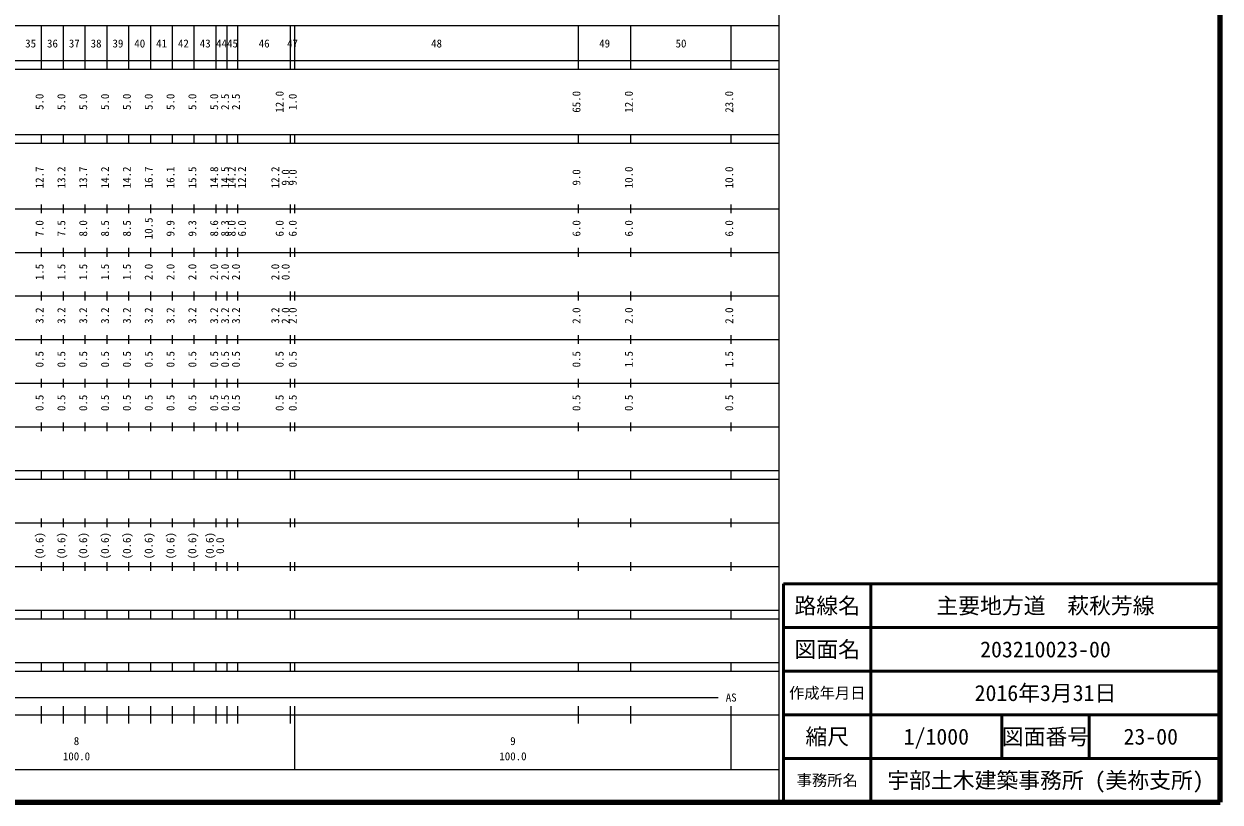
# Model space of a CAD drawing. Units: millimetres on the paper, enlarged 1000 times. Extents: x 40000 to 680000, y 20000 to 380000.
# Drawn here: x 405963 to 680000, y 20000 to 198357 of the extents above; entities that cross this region are included whole.
import ezdxf
from ezdxf.enums import TextEntityAlignment as Align

# ---------------------------------------------------------------- set-up
doc = ezdxf.new("R2010")
doc.units = ezdxf.units.MM
doc.header["$LTSCALE"] = 1000
for name, color, linetype, lineweight in [('M-TTL', 2, 'Continuous', 140), ('M-TTL-BAND', 7, 'Continuous', 25), ('M-TTL-FRAM', 2, 'Continuous', 50), ('M-TTL-LINE', 7, 'Continuous', 50)]:
    doc.layers.add(name, color=color, linetype=linetype, lineweight=lineweight)
doc.layers.add('M-TTL-TXT', color=7, linetype='Continuous')
doc.styles.add('ＭＳ ゴシック', font='')
doc.styles.get('ＭＳ ゴシック').set_extended_font_data('MS Gothic')

msp = doc.modelspace()

# ---------------------------------------------------------------- linework, layer by layer
at = {"layer": 'M-TTL'}
for p, q in [((680000, 20000), (680000, 380000)), ((40000, 20000), (680000, 20000))]:
    msp.add_line(p, q, dxfattribs=at)
at = {"layer": 'M-TTL-BAND'}
for p, q in [((579000, 20000), (579000, 370000)), ((68000, 198000), (579000, 198000)), ((410000, 188000), (410000, 198000)), ((415000, 188000), (415000, 198000)), ((420000, 188000), (420000, 198000)), ((425000, 188000), (425000, 198000)), ((430000, 188000), (430000, 198000)), ((435000, 188000), (435000, 198000)), ((440000, 188000), (440000, 198000)), ((445000, 188000), (445000, 198000)), ((450000, 188000), (450000, 198000)), ((452500, 188000), (452500, 198000)), ((455000, 188000), (455000, 198000)), ((467000, 188000), (467000, 198000)), ((468000, 188000), (468000, 198000)), ((533000, 188000), (533000, 198000)), ((545000, 188000), (545000, 198000)), ((568000, 188000), (568000, 198000)), ((40000, 190000), (579000, 190000)), ((40000, 188000), (579000, 188000)), ((40000, 173000), (579000, 173000)), ((410000, 171000), (410000, 173000)), ((415000, 171000), (415000, 173000)), ((420000, 171000), (420000, 173000)), ((425000, 171000), (425000, 173000)), ((430000, 171000), (430000, 173000)), ((435000, 171000), (435000, 173000)), ((440000, 171000), (440000, 173000)), ((445000, 171000), (445000, 173000)), ((450000, 171000), (450000, 173000)), ((452500, 171000), (452500, 173000)), ((455000, 171000), (455000, 173000)), ((467000, 171000), (467000, 173000)), ((468000, 171000), (468000, 173000)), ((533000, 171000), (533000, 173000)), ((545000, 171000), (545000, 173000)), ((568000, 171000), (568000, 173000)), ((40000, 171000), (579000, 171000)), ((410000, 155000), (410000, 157000)), ((415000, 155000), (415000, 157000)), ((420000, 155000), (420000, 157000)), ((425000, 155000), (425000, 157000)), ((430000, 155000), (430000, 157000)), ((435000, 155000), (435000, 157000)), ((440000, 155000), (440000, 157000)), ((445000, 155000), (445000, 157000)), ((450000, 155000), (450000, 157000)), ((452500, 155000), (452500, 157000)), ((455000, 155000), (455000, 157000)), ((467000, 155000), (467000, 157000)), ((468000, 155000), (468000, 157000)), ((533000, 155000), (533000, 157000)), ((545000, 155000), (545000, 157000)), ((568000, 155000), (568000, 157000)), ((40000, 156000), (579000, 156000)), ((46000, 146000), (579000, 146000)), ((410000, 145000), (410000, 147000)), ((415000, 145000), (415000, 147000)), ((420000, 145000), (420000, 147000)), ((425000, 145000), (425000, 147000)), ((430000, 145000), (430000, 147000)), ((435000, 145000), (435000, 147000)), ((440000, 145000), (440000, 147000)), ((445000, 145000), (445000, 147000)), ((450000, 145000), (450000, 147000)), ((452500, 145000), (452500, 147000)), ((455000, 145000), (455000, 147000)), ((467000, 145000), (467000, 147000)), ((468000, 145000), (468000, 147000)), ((533000, 145000), (533000, 147000)), ((545000, 145000), (545000, 147000)), ((568000, 145000), (568000, 147000)), ((52000, 136000), (579000, 136000)), ((410000, 135000), (410000, 137000)), ((415000, 135000), (415000, 137000)), ((420000, 135000), (420000, 137000)), ((425000, 135000), (425000, 137000)), ((430000, 135000), (430000, 137000)), ((435000, 135000), (435000, 137000)), ((440000, 135000), (440000, 137000)), ((445000, 135000), (445000, 137000)), ((450000, 135000), (450000, 137000)), ((452500, 135000), (452500, 137000)), ((455000, 135000), (455000, 137000)), ((467000, 135000), (467000, 137000)), ((468000, 135000), (468000, 137000)), ((533000, 135000), (533000, 137000)), ((545000, 135000), (545000, 137000)), ((568000, 135000), (568000, 137000)), ((410000, 125000), (410000, 127000)), ((415000, 125000), (415000, 127000)), ((420000, 125000), (420000, 127000)), ((425000, 125000), (425000, 127000)), ((430000, 125000), (430000, 127000)), ((435000, 125000), (435000, 127000)), ((440000, 125000), (440000, 127000)), ((445000, 125000), (445000, 127000)), ((450000, 125000), (450000, 127000)), ((452500, 125000), (452500, 127000)), ((455000, 125000), (455000, 127000)), ((467000, 125000), (467000, 127000)), ((468000, 125000), (468000, 127000)), ((533000, 125000), (533000, 127000)), ((545000, 125000), (545000, 127000)), ((568000, 125000), (568000, 127000)), ((46000, 126000), (579000, 126000)), ((52000, 116000), (579000, 116000)), ((410000, 115000), (410000, 117000)), ((415000, 115000), (415000, 117000)), ((420000, 115000), (420000, 117000)), ((425000, 115000), (425000, 117000)), ((430000, 115000), (430000, 117000)), ((435000, 115000), (435000, 117000)), ((440000, 115000), (440000, 117000)), ((445000, 115000), (445000, 117000)), ((450000, 115000), (450000, 117000)), ((452500, 115000), (452500, 117000)), ((455000, 115000), (455000, 117000)), ((467000, 115000), (467000, 117000)), ((468000, 115000), (468000, 117000)), ((533000, 115000), (533000, 117000)), ((545000, 115000), (545000, 117000)), ((568000, 115000), (568000, 117000)), ((410000, 105000), (410000, 107000)), ((415000, 105000), (415000, 107000)), ((420000, 105000), (420000, 107000)), ((425000, 105000), (425000, 107000)), ((430000, 105000), (430000, 107000)), ((435000, 105000), (435000, 107000)), ((440000, 105000), (440000, 107000)), ((445000, 105000), (445000, 107000)), ((450000, 105000), (450000, 107000)), ((452500, 105000), (452500, 107000)), ((455000, 105000), (455000, 107000)), ((467000, 105000), (467000, 107000)), ((468000, 105000), (468000, 107000)), ((533000, 105000), (533000, 107000)), ((545000, 105000), (545000, 107000)), ((568000, 105000), (568000, 107000)), ((46000, 106000), (579000, 106000)), ((40000, 96000), (579000, 96000)), ((410000, 94000), (410000, 96000)), ((415000, 94000), (415000, 96000)), ((420000, 94000), (420000, 96000)), ((425000, 94000), (425000, 96000)), ((430000, 94000), (430000, 96000)), ((435000, 94000), (435000, 96000)), ((440000, 94000), (440000, 96000)), ((445000, 94000), (445000, 96000)), ((450000, 94000), (450000, 96000)), ((452500, 94000), (452500, 96000)), ((455000, 94000), (455000, 96000)), ((467000, 94000), (467000, 96000)), ((468000, 94000), (468000, 96000)), ((533000, 94000), (533000, 96000)), ((545000, 94000), (545000, 96000)), ((568000, 94000), (568000, 96000)), ((40000, 94000), (579000, 94000)), ((410000, 83000), (410000, 85000)), ((415000, 83000), (415000, 85000)), ((420000, 83000), (420000, 85000)), ((425000, 83000), (425000, 85000)), ((430000, 83000), (430000, 85000)), ((435000, 83000), (435000, 85000)), ((440000, 83000), (440000, 85000)), ((445000, 83000), (445000, 85000)), ((450000, 83000), (450000, 85000)), ((452500, 83000), (452500, 85000)), ((455000, 83000), (455000, 85000)), ((467000, 83000), (467000, 85000)), ((468000, 83000), (468000, 85000)), ((533000, 83000), (533000, 85000)), ((545000, 83000), (545000, 85000)), ((568000, 83000), (568000, 85000)), ((49000, 84000), (579000, 84000)), ((40000, 74000), (579000, 74000)), ((410000, 73000), (410000, 75000)), ((415000, 73000), (415000, 75000)), ((420000, 73000), (420000, 75000)), ((425000, 73000), (425000, 75000)), ((430000, 73000), (430000, 75000)), ((435000, 73000), (435000, 75000)), ((440000, 73000), (440000, 75000)), ((445000, 73000), (445000, 75000)), ((450000, 73000), (450000, 75000)), ((452500, 73000), (452500, 75000)), ((455000, 73000), (455000, 75000)), ((467000, 73000), (467000, 75000)), ((468000, 73000), (468000, 75000)), ((533000, 73000), (533000, 75000)), ((545000, 73000), (545000, 75000)), ((568000, 73000), (568000, 75000)), ((40000, 64000), (579000, 64000)), ((410000, 62000), (410000, 64000)), ((415000, 62000), (415000, 64000)), ((420000, 62000), (420000, 64000)), ((425000, 62000), (425000, 64000)), ((430000, 62000), (430000, 64000)), ((435000, 62000), (435000, 64000)), ((440000, 62000), (440000, 64000)), ((445000, 62000), (445000, 64000)), ((450000, 62000), (450000, 64000)), ((452500, 62000), (452500, 64000)), ((455000, 62000), (455000, 64000)), ((467000, 62000), (467000, 64000)), ((468000, 62000), (468000, 64000)), ((533000, 62000), (533000, 64000)), ((545000, 62000), (545000, 64000)), ((568000, 62000), (568000, 64000)), ((40000, 62000), (579000, 62000)), ((40000, 52000), (579000, 52000)), ((40000, 50000), (579000, 50000)), ((410000, 50000), (410000, 52000)), ((415000, 50000), (415000, 52000)), ((420000, 50000), (420000, 52000)), ((425000, 50000), (425000, 52000)), ((430000, 50000), (430000, 52000)), ((435000, 50000), (435000, 52000)), ((440000, 50000), (440000, 52000)), ((445000, 50000), (445000, 52000)), ((450000, 50000), (450000, 52000)), ((452500, 50000), (452500, 52000)), ((455000, 50000), (455000, 52000)), ((467000, 50000), (467000, 52000)), ((468000, 50000), (468000, 52000)), ((533000, 50000), (533000, 52000)), ((545000, 50000), (545000, 52000)), ((568000, 50000), (568000, 52000)), ((71000, 44000), (565000, 44000)), ((410000, 38000), (410000, 42000)), ((415000, 38000), (415000, 42000)), ((420000, 38000), (420000, 42000)), ((425000, 38000), (425000, 42000)), ((430000, 38000), (430000, 42000)), ((435000, 38000), (435000, 42000)), ((440000, 38000), (440000, 42000)), ((445000, 38000), (445000, 42000)), ((450000, 38000), (450000, 42000)), ((452500, 38000), (452500, 42000)), ((455000, 38000), (455000, 42000)), ((467000, 38000), (467000, 42000)), ((468000, 27500), (468000, 42000)), ((533000, 38000), (533000, 42000)), ((545000, 38000), (545000, 42000)), ((568000, 27500), (568000, 42000)), ((40000, 40000), (579000, 40000)), ((68000, 27500), (579000, 27500))]:
    msp.add_line(p, q, dxfattribs=at)
at = {"layer": 'M-TTL-FRAM'}
for p, q in [((680000, 70000), (580000, 70000)), ((580000, 70000), (580000, 20000))]:
    msp.add_line(p, q, dxfattribs=at)
at = {"layer": 'M-TTL-LINE'}
for p, q in [((600000, 70000), (600000, 20000)), ((680000, 60000), (580000, 60000)), ((680000, 50000), (580000, 50000)), ((680000, 40000), (580000, 40000)), ((630000, 40000), (630000, 30000)), ((650000, 40000), (650000, 30000)), ((680000, 30000), (580000, 30000))]:
    msp.add_line(p, q, dxfattribs=at)

# ---------------------------------------------------------------- texts
at = {"layer": 'M-TTL-BAND', "style": 'ＭＳ ゴシック'}
for s, p in [('35', (407500, 192405)), ('36', (412500, 192405)), ('37', (417500, 192405)), ('38', (422500, 192405)), ('39', (427500, 192405)), ('40', (432500, 192405)), ('41', (437500, 192405)), ('42', (442500, 192405)), ('43', (447500, 192405)), ('44', (451250, 192405)), ('45', (453750, 192405)), ('46', (461000, 192405)), ('47', (467500, 192405)), ('48', (500500, 192405)), ('49', (539000, 192405)), ('50', (556500, 192405)), ('AS', (568000, 42500)), ('8', (418000, 32523)), ('9', (518000, 32523)), ('100.0', (418000, 29033)), ('100.0', (518000, 29033))]:
    msp.add_text(s, height=1833, dxfattribs=at).set_placement(p, align=Align.BOTTOM_CENTER)
for s, p in [('5.0', (411000, 180500)), ('5.0', (416000, 180500)), ('5.0', (421000, 180500)), ('5.0', (426000, 180500)), ('5.0', (431000, 180500)), ('5.0', (436000, 180500)), ('5.0', (441000, 180500)), ('5.0', (446000, 180500)), ('5.0', (451000, 180500)), ('2.5', (453500, 180500)), ('2.5', (456000, 180500)), ('12.0', (466000, 180500)), ('1.0', (469000, 180500)), ('65.0', (534000, 180500)), ('12.0', (546000, 180500)), ('23.0', (569000, 180500)), ('12.7', (411000, 163174)), ('13.2', (416000, 163174)), ('13.7', (421000, 163174)), ('14.2', (426000, 163174)), ('14.2', (431000, 163174)), ('16.7', (436000, 163174)), ('16.1', (441000, 163174)), ('15.5', (446000, 163174)), ('14.8', (451000, 163174)), ('14.5', (453500, 163174)), ('14.2', (455000, 163174)), ('12.2', (457370, 163174)), ('12.2', (465000, 163174)), ('9.0', (467370, 163174)), ('9.0', (469000, 163174)), ('9.0', (534000, 163174)), ('10.0', (546000, 163174)), ('10.0', (569000, 163174)), ('10.5', (436000, 151500)), ('7.0', (411000, 151500)), ('7.5', (416000, 151500)), ('8.0', (421000, 151500)), ('8.5', (426000, 151500)), ('8.5', (431000, 151500)), ('9.9', (441000, 151500)), ('9.3', (446000, 151500)), ('8.6', (451000, 151500)), ('8.3', (453500, 151500)), ('8.0', (455000, 151500)), ('6.0', (457370, 151500)), ('6.0', (466000, 151500)), ('6.0', (469000, 151500)), ('6.0', (534000, 151500)), ('6.0', (546000, 151500)), ('6.0', (569000, 151500)), ('1.5', (411000, 141500)), ('1.5', (416000, 141500)), ('1.5', (421000, 141500)), ('1.5', (426000, 141500)), ('1.5', (431000, 141500)), ('2.0', (436000, 141500)), ('2.0', (441000, 141500)), ('2.0', (446000, 141500)), ('2.0', (451000, 141500)), ('2.0', (453500, 141500)), ('2.0', (456000, 141500)), ('2.0', (465000, 141500)), ('0.0', (467370, 141500)), ('3.2', (411000, 131500)), ('3.2', (416000, 131500)), ('3.2', (421000, 131500)), ('3.2', (426000, 131500)), ('3.2', (431000, 131500)), ('3.2', (436000, 131500)), ('3.2', (441000, 131500)), ('3.2', (446000, 131500)), ('3.2', (451000, 131500)), ('3.2', (453500, 131500)), ('3.2', (456000, 131500)), ('3.2', (465000, 131500)), ('2.0', (467370, 131500)), ('2.0', (469000, 131500)), ('2.0', (534000, 131500)), ('2.0', (546000, 131500)), ('2.0', (569000, 131500)), ('0.5', (411000, 121500)), ('0.5', (416000, 121500)), ('0.5', (421000, 121500)), ('0.5', (426000, 121500)), ('0.5', (431000, 121500)), ('0.5', (436000, 121500)), ('0.5', (441000, 121500)), ('0.5', (446000, 121500)), ('0.5', (451000, 121500)), ('0.5', (453500, 121500)), ('0.5', (456000, 121500)), ('0.5', (466000, 121500)), ('0.5', (469000, 121500)), ('0.5', (534000, 121500)), ('1.5', (546000, 121500)), ('1.5', (569000, 121500)), ('0.5', (411000, 111500)), ('0.5', (416000, 111500)), ('0.5', (421000, 111500)), ('0.5', (426000, 111500)), ('0.5', (431000, 111500)), ('0.5', (436000, 111500)), ('0.5', (441000, 111500)), ('0.5', (446000, 111500)), ('0.5', (451000, 111500)), ('0.5', (453500, 111500)), ('0.5', (456000, 111500)), ('0.5', (466000, 111500)), ('0.5', (469000, 111500)), ('0.5', (534000, 111500)), ('0.5', (546000, 111500)), ('0.5', (569000, 111500)), ('(0.6)', (411000, 78764)), ('(0.6)', (416000, 78764)), ('(0.6)', (421000, 78764)), ('(0.6)', (426000, 78764)), ('(0.6)', (431000, 78764)), ('(0.6)', (436000, 78764)), ('(0.6)', (441000, 78764)), ('(0.6)', (446000, 78764)), ('(0.6)', (450000, 78764)), ('0.0', (452370, 78764))]:
    msp.add_text(s, height=1833, rotation=90, dxfattribs=at).set_placement(p, align=Align.BOTTOM_CENTER)
at = {"layer": 'M-TTL-TXT', "style": 'ＭＳ ゴシック'}
for s, height, p in [('路線名', 3666, (590000, 65000)), ('路線名', 3666, (590000, 65000)), ('主要地方道\u3000萩秋芳線', 3666, (640000, 65000)), ('図面名', 3666, (590000, 55000)), ('図面名', 3666, (590000, 55000)), ('203210023-00', 3666, (640000, 55000)), ('作成年月日', 2566, (590000, 45000)), ('作成年月日', 2566, (590000, 45000)), ('2016年3月31日', 3666, (640000, 45000)), ('縮尺', 3666, (590000, 35000)), ('縮尺', 3666, (590000, 35000)), ('1/1000', 3666, (615000, 35000)), ('図面番号', 3666, (640000, 35000)), ('図面番号', 3666, (640000, 35000)), ('23-00', 3666, (664125, 35000)), ('事務所名', 2566, (590000, 25000)), ('事務所名', 2566, (590000, 25000)), ('宇部土木建築事務所 (美祢支所)', 3666, (640000, 25000))]:
    msp.add_text(s, height=height, dxfattribs=at).set_placement(p, align=Align.MIDDLE_CENTER)

doc.saveas('drawing.dxf')
